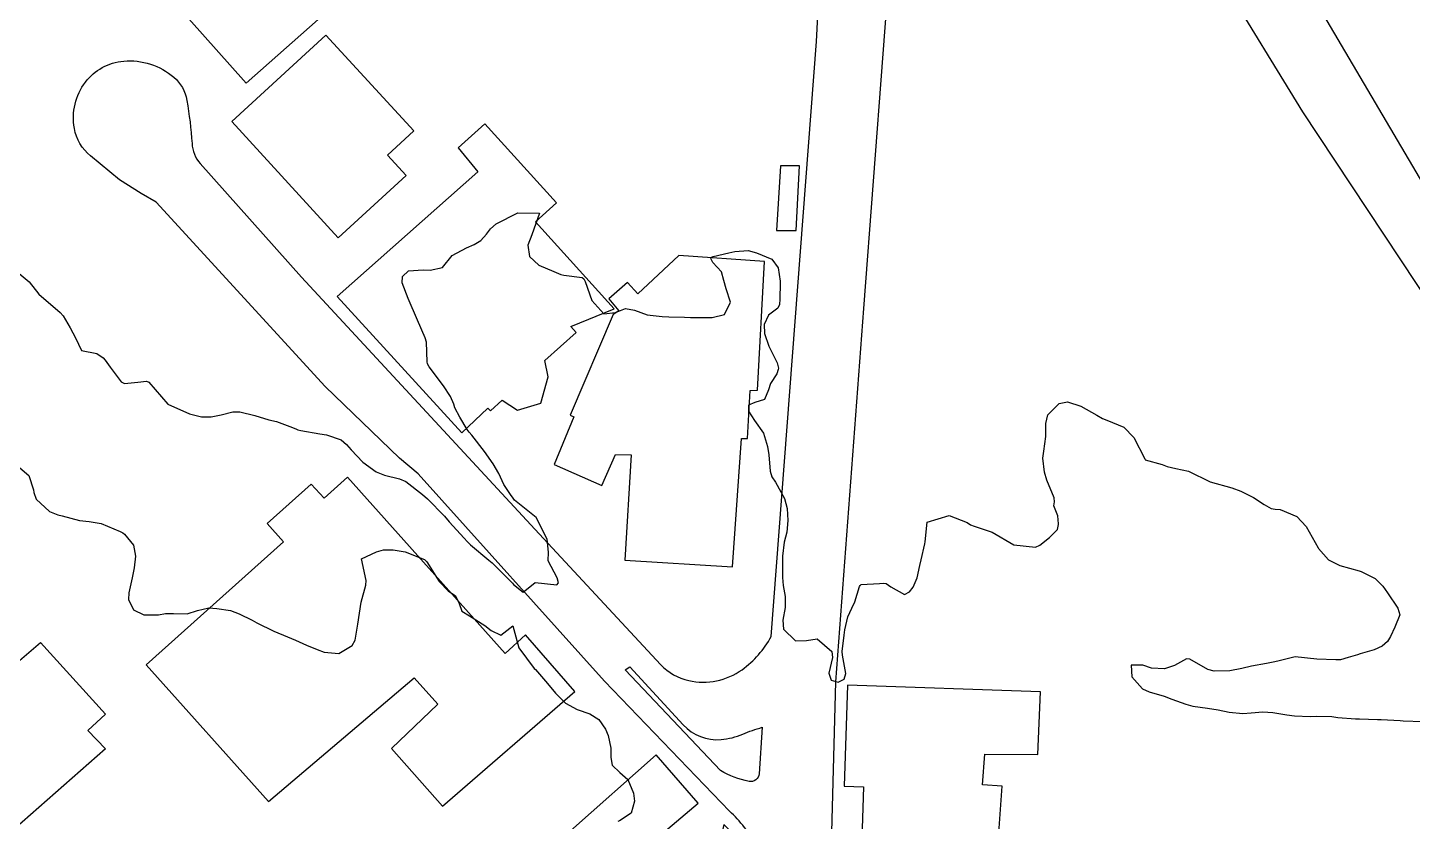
# Model space of a CAD drawing. Header units: metres. Extents: x 307586 to 320046, y 7427249 to 7434250.
# Drawn here: x 314312.2 to 314439.6, y 7432742.2 to 7432815.2 of the extents above; entities that cross this region are included whole.
import ezdxf

# ---------------------------------------------------------------- set-up
doc = ezdxf.new("R2010")
doc.units = ezdxf.units.M
doc.header["$MEASUREMENT"] = 0
for name, color, linetype in [('Curvas de Nivel 1m', 11, 'Continuous'), ('Edificações', 30, 'Continuous'), ('Vias Primárias', 230, 'Continuous')]:
    doc.layers.add(name, color=color, linetype=linetype)

msp = doc.modelspace()

# ---------------------------------------------------------------- linework, layer by layer
at = {"layer": 'Curvas de Nivel 1m', "flags": 128}
for points, elevation in [([(314311.21, 7432792.72), (314312.3, 7432791.8), (314313.19, 7432790.69), (314315.17, 7432788.98), (314315.43, 7432788.67), (314316.09, 7432787.59), (314316.56, 7432786.65), (314317.13, 7432785.5), (314318.52, 7432785.23), (314319.12, 7432784.82), (314319.3, 7432784.62), (314319.75, 7432783.97), (314320.77, 7432782.6), (314321.09, 7432782.47), (314322.29, 7432782.58), (314323.09, 7432782.68), (314323.33, 7432782.57), (314325.07, 7432780.55), (314327.06, 7432779.66), (314328.17, 7432779.4), (314329.06, 7432779.39), (314329.98, 7432779.57), (314331.06, 7432779.84), (314331.7, 7432779.84), (314333.06, 7432779.5), (314334.36, 7432779.13), (314335.05, 7432778.95), (314336.55, 7432778.41), (314336.9, 7432778.26), (314337.04, 7432778.21), (314337.31, 7432778.12), (314339.04, 7432777.82), (314339.66, 7432777.75), (314341.03, 7432777.27), (314341.52, 7432776.84), (314341.94, 7432776.35), (314343.01, 7432775.23), (314344.24, 7432774.32), (314344.99, 7432774.02), (314346.38, 7432773.68), (314346.98, 7432773.43), (314348.5, 7432772.26), (314348.97, 7432771.84), (314350.52, 7432770.24), (314350.95, 7432769.74), (314352.33, 7432768.22), (314352.62, 7432767.91), (314352.92, 7432767.61), (314354.62, 7432766.19), (314354.9, 7432765.95), (314356.72, 7432764.16), (314356.79, 7432764.08), (314356.87, 7432763.96), (314357.77, 7432763.25), (314358.87, 7432764.14), (314360.87, 7432763.92), (314361.02, 7432764.12), (314360.88, 7432764.57), (314360.07, 7432766.13), (314360.1, 7432766.94), (314359.99, 7432768.13), (314358.95, 7432770.14), (314356.97, 7432771.71), (314356.79, 7432771.99), (314356.67, 7432772.16), (314355.99, 7432773.18), (314355.53, 7432774.18), (314355.01, 7432775.08), (314354.21, 7432776.2), (314353.04, 7432777.7), (314352.79, 7432777.97), (314352.61, 7432778.22), (314351.93, 7432779.35), (314351.48, 7432780.23), (314351.39, 7432780.55), (314351.08, 7432781.27), (314350.43, 7432782.25), (314349.11, 7432783.98), (314348.96, 7432784.26), (314348.92, 7432784.45), (314348.86, 7432786.26), (314348.76, 7432786.65), (314348.05, 7432788.27), (314347.19, 7432790.28), (314346.64, 7432791.72), (314346.65, 7432792.29), (314347.22, 7432792.81), (314348.55, 7432792.93), (314349.22, 7432792.88), (314350.33, 7432793.14), (314351.23, 7432794.24), (314352.54, 7432794.93), (314353.25, 7432795.24), (314353.86, 7432795.6), (314354.4, 7432796.2), (314354.76, 7432796.7), (314355.27, 7432797.14), (314357.28, 7432798.16), (314359.28, 7432798.14), (314358.55, 7432796.15), (314358.21, 7432795.19), (314358.35, 7432794.15), (314359.22, 7432793.33), (314360.59, 7432792.76), (314361.22, 7432792.5), (314361.52, 7432792.42), (314363.21, 7432792.21), (314363.36, 7432792.09), (314363.46, 7432791.84), (314364.1, 7432790.08), (314365.18, 7432788.88), (314366.26, 7432788.98), (314367.18, 7432789.35), (314368, 7432789.21), (314369.17, 7432788.78), (314370.57, 7432788.61), (314371.17, 7432788.59), (314372.6, 7432788.55), (314373.17, 7432788.54), (314374.6, 7432788.53), (314375.17, 7432788.52), (314376.31, 7432788.8), (314376.84, 7432789.93), (314376.44, 7432791.17), (314376.22, 7432791.93), (314376.01, 7432792.72), (314375.23, 7432793.59), (314375.04, 7432793.95), (314375.11, 7432794.08), (314375.24, 7432794.13), (314376.7, 7432794.47), (314377.24, 7432794.61), (314378.47, 7432794.68), (314379.25, 7432794.49), (314380.65, 7432793.89), (314381.23, 7432793.11), (314381.41, 7432791.88), (314381.38, 7432790.07), (314381.37, 7432789.88), (314381.35, 7432789.72), (314381.19, 7432789.4), (314380.33, 7432788.74), (314379.94, 7432787.89), (314379.98, 7432787.07), (314380.38, 7432785.89), (314381.13, 7432784.35), (314381.24, 7432784), (314381.25, 7432783.88), (314381.24, 7432783.76), (314381.12, 7432783.36), (314380.53, 7432782.46), (314380.35, 7432781.89), (314379.98, 7432781), (314379.08, 7432780.71), (314378.5, 7432780.48), (314378.49, 7432779.91), (314379.06, 7432779.05), (314379.87, 7432777.89), (314380.25, 7432776.67), (314380.38, 7432775.89), (314380.51, 7432774.38), (314380.65, 7432773.88), (314381, 7432773.37), (314381.83, 7432771.87), (314382.05, 7432770.95), (314382.11, 7432769.86), (314382.02, 7432768.78), (314381.8, 7432767.87), (314381.62, 7432766.58), (314381.62, 7432765.87), (314381.63, 7432764.61), (314381.68, 7432763.87), (314381.87, 7432762.86), (314381.89, 7432761.86), (314381.65, 7432760.67), (314381.72, 7432759.87), (314382.82, 7432758.79), (314383.83, 7432758.82), (314384.82, 7432758.97), (314386.17, 7432757.81), (314386.22, 7432757.24), (314385.9, 7432755.81), (314386.11, 7432755.15), (314386.77, 7432754.99), (314387.32, 7432755.25), (314387.46, 7432755.79), (314387.15, 7432757.45), (314387.12, 7432757.8), (314387.32, 7432759.3), (314387.38, 7432759.79), (314387.65, 7432760.99), (314388.01, 7432761.79), (314388.28, 7432762.37), (314388.73, 7432763.78), (314388.78, 7432763.88), (314388.88, 7432763.97), (314390.57, 7432764.07), (314390.89, 7432764.1), (314391.18, 7432764.05), (314391.59, 7432763.75), (314392.87, 7432763.06), (314393.32, 7432763.28), (314393.66, 7432763.72), (314394.03, 7432764.58), (314394.26, 7432765.72), (314394.39, 7432766.24), (314394.73, 7432767.71), (314394.75, 7432767.89), (314394.95, 7432769.71), (314396.96, 7432770.32), (314398.64, 7432769.66), (314398.95, 7432769.45), (314399.27, 7432769.34), (314400.94, 7432768.77), (314402.92, 7432767.61), (314404.92, 7432767.39), (314405.32, 7432767.58), (314406.2, 7432768.3), (314406.95, 7432769.04), (314407.03, 7432769.48), (314407.03, 7432769.56), (314406.96, 7432770.27), (314406.61, 7432771.21), (314406.67, 7432771.56), (314406.62, 7432771.93), (314405.96, 7432773.58), (314405.74, 7432774.31), (314405.6, 7432775.58), (314405.67, 7432776.22), (314405.87, 7432777.58), (314405.86, 7432778.78), (314406.06, 7432779.58), (314407.08, 7432780.61), (314407.86, 7432780.78), (314409.08, 7432780.38), (314410.55, 7432779.53), (314411.07, 7432779.24), (314411.49, 7432779.09), (314413.06, 7432778.43), (314413.96, 7432777.48), (314414.97, 7432775.52), (314415, 7432775.47), (314415.02, 7432775.45), (314416.57, 7432775), (314417.02, 7432774.82), (314417.82, 7432774.63), (314419.01, 7432774.4), (314421, 7432773.4), (314423, 7432772.86), (314423.8, 7432772.55), (314424.98, 7432771.97), (314425.96, 7432771.34), (314426.6, 7432770.95), (314426.97, 7432770.89), (314427.42, 7432770.86), (314428.96, 7432770.23), (314429.83, 7432769.29), (314430.92, 7432767.35), (314430.96, 7432767.28), (314431.89, 7432766.24), (314432.91, 7432765.71), (314434.69, 7432765.23), (314434.9, 7432765.17), (314436.19, 7432764.51), (314436.89, 7432763.81), (314437.31, 7432763.2), (314438.27, 7432761.78), (314438.44, 7432761.18), (314437.99, 7432760.04), (314437.58, 7432759.19), (314437.31, 7432758.71), (314436.82, 7432758.3), (314436.07, 7432757.95), (314434.81, 7432757.58), (314434.54, 7432757.5), (314433.68, 7432757.24), (314433, 7432757.05), (314432.8, 7432757.02), (314432.56, 7432757.02), (314430.8, 7432757.09), (314428.8, 7432757.3), (314427.21, 7432756.91), (314426.8, 7432756.82), (314426.18, 7432756.71), (314424.79, 7432756.45), (314423.92, 7432756.23), (314422.79, 7432756.01), (314421.37, 7432755.98), (314420.79, 7432756.14), (314419.11, 7432757.11), (314418.8, 7432757.14), (314417.71, 7432756.51), (314416.79, 7432756.2), (314415.6, 7432756.27), (314414.79, 7432756.53), (314413.73, 7432756.55), (314413.77, 7432755.48), (314414.77, 7432754.36), (314415.38, 7432754.08), (314416.77, 7432753.69), (314417.46, 7432753.43), (314418.76, 7432752.95), (314419.39, 7432752.78), (314420.75, 7432752.58), (314421.72, 7432752.42), (314422.75, 7432752.21), (314423.99, 7432752.11), (314424.75, 7432752.17), (314425.83, 7432752.25), (314426.75, 7432752.2), (314428.06, 7432751.99), (314428.74, 7432751.87), (314430.21, 7432751.82), (314430.74, 7432751.86), (314432.18, 7432751.82), (314432.74, 7432751.73), (314434.37, 7432751.6), (314434.74, 7432751.6), (314436.39, 7432751.56), (314436.74, 7432751.54), (314438.47, 7432751.45), (314438.74, 7432751.43), (314440.55, 7432751.35)], 727), ([(314311.43, 7432774.71), (314312.28, 7432774), (314312.69, 7432772.69), (314312.72, 7432772.44), (314312.96, 7432771.81), (314314.17, 7432770.68), (314314.95, 7432770.38), (314315.33, 7432770.28), (314316.94, 7432769.86), (314317.81, 7432769.76), (314318.94, 7432769.57), (314320.69, 7432768.84), (314320.92, 7432768.71), (314321.08, 7432768.6), (314321.91, 7432767.58), (314322.09, 7432766.58), (314321.98, 7432765.49), (314321.78, 7432764.59), (314321.46, 7432763.19), (314321.44, 7432762.59), (314321.89, 7432761.63), (314322.84, 7432761.18), (314324.22, 7432761.18), (314324.84, 7432761.29), (314325.6, 7432761.3), (314326.84, 7432761.26), (314327.78, 7432761.58), (314328.85, 7432761.81), (314329.57, 7432761.77), (314330.84, 7432761.56), (314331.64, 7432761.27), (314332.84, 7432760.67), (314333.27, 7432760.45), (314334.82, 7432759.67), (314336.07, 7432759.15), (314336.81, 7432758.84), (314337.83, 7432758.39), (314338.8, 7432757.98), (314339.44, 7432757.73), (314340.8, 7432757.63), (314342.04, 7432758.34), (314342.31, 7432758.84), (314342.55, 7432760.33), (314342.85, 7432762.33), (314343.29, 7432763.9), (314343.31, 7432764.33), (314342.9, 7432766.33), (314344.27, 7432766.96), (314344.91, 7432767.17), (314345.79, 7432767.17), (314346.91, 7432766.98), (314348.7, 7432766.26), (314348.9, 7432766.05), (314350.02, 7432764.25), (314350.86, 7432763.38), (314351.54, 7432762.91), (314351.87, 7432762.22), (314352.13, 7432761.5), (314352.84, 7432761.09), (314354.25, 7432760.2), (314354.83, 7432759.73), (314355.7, 7432759.3), (314356.83, 7432760.16), (314357.37, 7432758.15), (314358.78, 7432756.25), (314358.89, 7432756.14), (314359.83, 7432755.07), (314360.62, 7432754.12), (314360.75, 7432753.96), (314361.67, 7432753.04), (314362.74, 7432752.48), (314363.91, 7432752.08), (314364.73, 7432751.55), (314365.33, 7432750.67), (314365.58, 7432750.06), (314365.83, 7432748.92), (314365.83, 7432748.05), (314365.96, 7432747.34), (314366.67, 7432746.67), (314367.4, 7432746.03), (314367.91, 7432744.77), (314368.01, 7432744.03), (314367.72, 7432742.94), (314366.62, 7432742.22), (314366.49, 7432742.16)], 728)]:
    msp.add_lwpolyline(points, dxfattribs=dict(at, elevation=elevation))
at = {"layer": 'Edificações'}
for points in [[(314326.67, 7432826.62), (314321.73, 7432821.95), (314332.27, 7432810.08), (314343.13, 7432819.72), (314343.86, 7432818.89), (314351.45, 7432825.63), (314348.88, 7432828.53), (314344.66, 7432824.78), (314343.57, 7432826.01), (314340.59, 7432823.37), (314336.77, 7432827.68), (314330.23, 7432821.88), (314328.35, 7432823.99), (314328.67, 7432824.27)], [(314339.62, 7432814.51), (314330.94, 7432806.57), (314340.74, 7432795.86), (314347.01, 7432801.59), (314345.29, 7432803.48), (314347.71, 7432805.7)], [(314353.6, 7432801.94), (314340.65, 7432790.45), (314352.12, 7432777.92), (314354.52, 7432780.18), (314354.76, 7432779.93), (314355.84, 7432780.94), (314357.24, 7432780.01), (314359.38, 7432780.66), (314360.08, 7432783.06), (314359.76, 7432784.57), (314362.65, 7432787.14), (314362.15, 7432787.7), (314366.14, 7432789.34), (314358.91, 7432797.32), (314360.84, 7432799.07), (314354.24, 7432806.36), (314351.78, 7432804.14)], [(314381.44, 7432802.48), (314381.08, 7432796.52), (314382.89, 7432796.52), (314383.19, 7432802.48)], [(314360.62, 7432775.02), (314365.01, 7432773.07), (314366.25, 7432775.94), (314367.72, 7432775.89), (314367.12, 7432766.19), (314377.04, 7432765.59), (314377.86, 7432777.41), (314378.42, 7432777.4), (314378.65, 7432781.81), (314379.33, 7432781.85), (314379.98, 7432793.68), (314372.08, 7432794.22), (314368.32, 7432790.71), (314367.36, 7432791.74), (314365.65, 7432790.24), (314366.57, 7432789.14), (314366.06, 7432788.8), (314362.1, 7432779.55), (314362.42, 7432779.39)], [(314345.64, 7432748.88), (314350.35, 7432743.58), (314362.53, 7432754.11), (314357.97, 7432759.34), (314356.1, 7432757.63), (314341.6, 7432773.83), (314339.44, 7432771.9), (314338.27, 7432773.21), (314334.21, 7432769.57), (314335.72, 7432767.88), (314323.07, 7432756.57), (314334.32, 7432743.99), (314347.72, 7432755.37), (314349.92, 7432752.96)], [(314319.33, 7432748.84), (314309.33, 7432740.07), (314301.36, 7432750.97), (314306.67, 7432755.37), (314307.73, 7432753.85), (314313.34, 7432758.62), (314319.32, 7432752.03), (314317.7, 7432750.53)], [(314389.71, 7432737.25), (314389.22, 7432732), (314398.94, 7432731.84), (314399.6, 7432739.54), (314401.42, 7432739.39), (314401.84, 7432745.4), (314400.04, 7432745.53), (314400.24, 7432748.36), (314405.13, 7432748.33), (314405.37, 7432754.1), (314387.63, 7432754.69), (314387.32, 7432745.4), (314389.1, 7432745.34), (314388.94, 7432740.53), (314387.57, 7432740.58), (314387.46, 7432737.31)]]:
    msp.add_lwpolyline(points, close=True, dxfattribs=at)
msp.add_lwpolyline([(314356.67, 7432725.77), (314357.77, 7432719.69), (314357.15, 7432719.58), (314357.7, 7432716.55), (314378.39, 7432721.2), (314378.78, 7432733.74), (314378.76, 7432737.45, 0.179462), (314377.63, 7432740.46), (314376.23, 7432741.9), (314375.62, 7432739.11), (314369.87, 7432740.46), (314373.88, 7432743.86), (314370.02, 7432748.31), (314354.24, 7432734.3), (314352, 7432726.2), (314356.42, 7432726.84)], format="xyb", close=True, dxfattribs=at)
at = {"layer": 'Vias Primárias'}
msp.add_lwpolyline([(314454.37, 7432580.7), (314470.83, 7432615.51, 0.076264), (314484.82, 7432662.54, 0.076118), (314484.11, 7432710.65, 0.067102), (314472.43, 7432748.31, 0.043407), (314453.13, 7432781.91), (314449.25, 7432787.23), (314442.38, 7432797.82), (314420.74, 7432834.53), (314401.88, 7432865.17), (314397.18, 7432872.52, -0.209544), (314396.08, 7432879.48), (314399.09, 7432888.79), (314401.54, 7432895.19), (314404.83, 7432899.61), (314414.76, 7432910.44)], format="xyb", dxfattribs=at)
msp.add_lwpolyline([(314454.37, 7432580.7), (314470.83, 7432615.51, 0.076264), (314484.82, 7432662.54, 0.076118), (314484.11, 7432710.65, 0.067102), (314472.43, 7432748.31, 0.043407), (314453.13, 7432781.91), (314449.25, 7432787.23), (314442.38, 7432797.82), (314420.74, 7432834.53), (314401.88, 7432865.17), (314397.18, 7432872.52, -0.209544), (314396.08, 7432879.48), (314399.09, 7432888.79), (314401.54, 7432895.19), (314404.83, 7432899.61), (314414.76, 7432910.44)], format="xyb", dxfattribs=at)
at = {"layer": 'Vias Primárias', "elevation": 743.56}
msp.add_lwpolyline([(314379.22, 7432739.92, 0.087879), (314376.75, 7432743.11), (314365.25, 7432755.07), (314348.09, 7432774.15), (314346.39, 7432775.6), (314339.53, 7432782.17), (314323.99, 7432799.14), (314322.62, 7432799.93), (314320.61, 7432801.2), (314317.95, 7432803.39, -0.17698), (314316.46, 7432805.93, -0.210399), (314317.48, 7432810.18, -0.21135), (314321, 7432812.12, -0.20148), (314325.62, 7432810.64, -0.176267), (314326.82, 7432808.51, -0.024952), (314327.29, 7432804.54, 0.158688), (314328.03, 7432802.69), (314337.37, 7432792.23), (314358.47, 7432769.47), (314370.42, 7432756.6, 0.153083), (314373.01, 7432755.12, 0.212971), (314377.91, 7432756.13, 0.113164), (314380.59, 7432759.18), (314384.76, 7432813.92), (314387.43, 7432865.47, 0.129201)], format="xyb", dxfattribs=at)
msp.add_lwpolyline([(314379.22, 7432739.92, 0.087879), (314376.75, 7432743.11), (314365.25, 7432755.07), (314348.09, 7432774.15), (314346.39, 7432775.6), (314339.53, 7432782.17), (314323.99, 7432799.14), (314322.62, 7432799.93), (314320.61, 7432801.2), (314317.95, 7432803.39, -0.17698), (314316.46, 7432805.93, -0.210399), (314317.48, 7432810.18, -0.21135), (314321, 7432812.12, -0.20148), (314325.62, 7432810.64, -0.176267), (314326.82, 7432808.51, -0.024952), (314327.29, 7432804.54, 0.158688), (314328.03, 7432802.69), (314337.37, 7432792.23), (314358.47, 7432769.47), (314370.42, 7432756.6, 0.153083), (314373.01, 7432755.12, 0.212971), (314377.91, 7432756.13, 0.113164), (314380.59, 7432759.18), (314384.76, 7432813.92), (314387.43, 7432865.47, 0.129201)], format="xyb", dxfattribs=at)
at = {"layer": 'Vias Primárias'}
for points in [[(314391.75, 7432824.53), (314389.1, 7432789.37), (314386.5, 7432755), (314385.62, 7432721.59), (314384.41, 7432699.51)], [(314391.75, 7432824.53), (314389.1, 7432789.37), (314386.5, 7432755), (314385.62, 7432721.59), (314384.41, 7432699.51)], [(314468.18, 7432626.73), (314470.79, 7432633.78), (314473.2, 7432640.61), (314476.28, 7432651.9), (314477.82, 7432659.79), (314479.74, 7432672.08), (314480.03, 7432681.54), (314479.35, 7432696.89), (314477.81, 7432708.38), (314474.04, 7432724.12), (314471.63, 7432732.34), (314468.73, 7432739.86), (314464.96, 7432747.98), (314458.88, 7432759.65), (314451.73, 7432772.02), (314441.49, 7432789.4), (314429.52, 7432807.45), (314422.19, 7432819.43)], [(314468.18, 7432626.73), (314470.79, 7432633.78), (314473.2, 7432640.61), (314476.28, 7432651.9), (314477.82, 7432659.79), (314479.74, 7432672.08), (314480.03, 7432681.54), (314479.35, 7432696.89), (314477.81, 7432708.38), (314474.04, 7432724.12), (314471.63, 7432732.34), (314468.73, 7432739.86), (314464.96, 7432747.98), (314458.88, 7432759.65), (314451.73, 7432772.02), (314441.49, 7432789.4), (314429.52, 7432807.45), (314422.19, 7432819.43)]]:
    msp.add_lwpolyline(points, dxfattribs=at)
msp.add_lwpolyline([(314379.76, 7432750.83), (314379.48, 7432746.56, -0.451834), (314378.55, 7432745.85, -0.084313), (314375.92, 7432746.85), (314367.16, 7432756.1), (314367.58, 7432756.39), (314372.5, 7432751.05, 0.232588), (314375.98, 7432749.7, 0.078919), (314377.98, 7432750.2, -0.029885)], format="xyb", close=True, dxfattribs=at)
msp.add_lwpolyline([(314379.76, 7432750.83), (314379.48, 7432746.56, -0.451834), (314378.55, 7432745.85, -0.084313), (314375.92, 7432746.85), (314367.16, 7432756.1), (314367.58, 7432756.39), (314372.5, 7432751.05, 0.232588), (314375.98, 7432749.7, 0.078919), (314377.98, 7432750.2, -0.029885)], format="xyb", close=True, dxfattribs=at)

doc.saveas('drawing.dxf')
